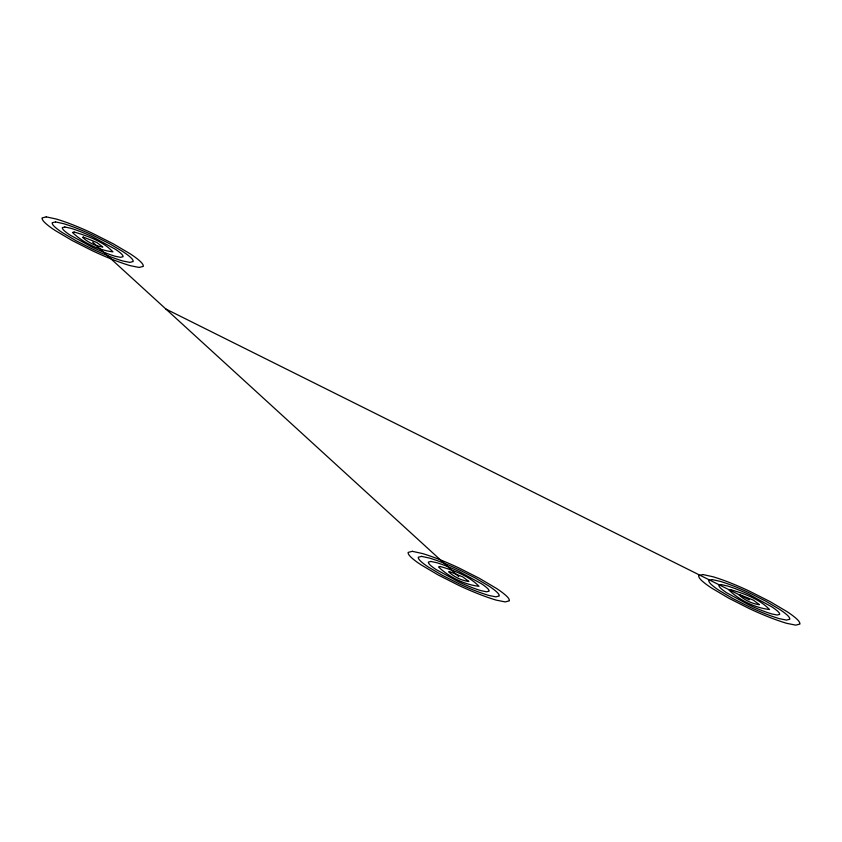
<?xml version="1.0" encoding="UTF-8"?>
<svg xmlns="http://www.w3.org/2000/svg" width="842" height="842" viewBox="0 0 842 842"><rect width="100%" height="100%" fill="white"/><g stroke="black" fill="none" stroke-linecap="round" stroke-linejoin="round"><path stroke-width="1.26" d="M165.906 309.046L749.306 599.841M92.694 242.159L458.743 576.623M46.268 216.868L42.1 217.931A45.678 8.946 21.3 0 0 45.342 223.109A71.538 14.019 21.3 0 0 55.193 230.498L72.149 240.517L92.473 250.8A71.538 14.019 21.3 0 0 110.997 258.883A48.499 9.504 21.3 0 0 130.047 265.63L139.119 267.451L143.287 266.377A45.678 8.946 21.3 0 0 140.056 261.199A71.538 14.019 21.3 0 0 130.194 253.821L113.238 243.801L92.915 233.508A71.538 14.019 21.3 0 0 74.391 225.435A45.678 8.946 21.3 0 0 56.456 219.078L46.268 216.868M55.551 221.92L52.215 222.772A36.543 7.157 21.3 0 0 54.804 226.919A57.235 11.22 21.3 0 0 62.697 232.824L76.254 240.844L92.525 249.074A57.235 11.22 21.3 0 0 107.334 255.536A38.806 7.599 21.3 0 0 122.574 260.936L129.836 262.388L133.173 261.536A36.543 7.157 21.3 0 0 130.584 257.389A57.235 11.22 21.3 0 0 122.7 251.484L109.134 243.475L92.873 235.234A57.235 11.22 21.3 0 0 78.053 228.782A36.543 7.157 21.3 0 0 63.708 223.698L55.551 221.92M64.834 226.982L62.34 227.624A27.407 5.368 21.3 0 0 64.276 230.729A42.921 8.409 21.3 0 0 70.191 235.16L92.567 247.348A42.921 8.409 21.3 0 0 103.682 252.19A29.102 5.705 21.3 0 0 115.101 256.242L120.553 257.336L123.048 256.694A27.407 5.368 21.3 0 0 121.111 253.579A42.921 8.409 21.3 0 0 115.196 249.158L92.831 236.97A42.921 8.409 21.3 0 0 81.716 232.118A27.407 5.368 21.3 0 0 70.949 228.308L64.834 226.982M74.128 232.034L72.454 232.466C82.905 242.57 98.546 250.211 112.933 251.842C102.966 241.38 87.873 235.992 74.128 232.034M83.411 237.097L82.579 237.307C87.8 242.37 95.62 246.18 102.819 247.001L96.809 242.485L83.411 237.097M412.317 551.321L408.149 552.394A45.678 8.946 21.3 0 0 411.391 557.572A71.538 14.019 21.3 0 0 421.242 564.95L438.198 574.97L458.522 585.264A71.538 14.019 21.3 0 0 477.046 593.336A48.499 9.504 21.3 0 0 496.096 600.093L505.179 601.914L509.336 600.841A45.678 8.946 21.3 0 0 506.105 595.662A71.538 14.019 21.3 0 0 496.243 588.284L479.287 578.265L458.964 567.971A71.538 14.019 21.3 0 0 440.44 559.898A45.678 8.946 21.3 0 0 422.505 553.541L412.317 551.321M421.6 556.383L418.274 557.236A36.543 7.157 21.3 0 0 420.863 561.382A57.235 11.22 21.3 0 0 428.746 567.287L442.313 575.307L458.574 583.538A57.235 11.22 21.3 0 0 473.383 590A38.806 7.599 21.3 0 0 488.623 595.399L495.885 596.852L499.222 595.999A36.543 7.157 21.3 0 0 496.633 591.852A57.235 11.22 21.3 0 0 488.749 585.948L475.183 577.928L458.922 569.697A57.235 11.22 21.3 0 0 444.102 563.235A36.543 7.157 21.3 0 0 429.757 558.151L421.6 556.383M430.883 561.446L428.389 562.088A27.407 5.368 21.3 0 0 430.325 565.192A42.921 8.409 21.3 0 0 436.24 569.624L458.616 581.811A42.921 8.409 21.3 0 0 469.731 586.653A29.102 5.705 21.3 0 0 481.15 590.705L486.602 591.789L489.097 591.158A27.407 5.368 21.3 0 0 487.16 588.042A42.921 8.409 21.3 0 0 481.245 583.611L458.879 571.434A42.921 8.409 21.3 0 0 447.765 566.582A27.407 5.368 21.3 0 0 436.998 562.772L430.883 561.446M440.177 566.498L438.503 566.929C448.954 577.033 464.595 584.674 478.982 586.306C469.015 575.844 453.922 570.455 440.177 566.498M449.46 571.56L448.628 571.771C453.849 576.823 461.669 580.643 468.868 581.464L462.858 576.949L449.46 571.56M702.881 574.549L698.713 575.623A45.678 8.946 21.3 0 0 701.944 580.801A71.538 14.019 21.3 0 0 711.806 588.179L728.762 598.199L749.085 608.492A71.538 14.019 21.3 0 0 767.609 616.565A48.499 9.504 21.3 0 0 786.649 623.312L795.732 625.132L799.9 624.069A45.678 8.946 21.3 0 0 796.658 618.891A71.538 14.019 21.3 0 0 786.807 611.502L769.851 601.483L749.527 591.2A71.538 14.019 21.3 0 0 731.003 583.117A45.678 8.946 21.3 0 0 713.069 576.77L702.881 574.549M712.164 579.612L708.827 580.464A36.543 7.157 21.3 0 0 711.416 584.611A57.235 11.22 21.3 0 0 719.3 590.516L732.866 598.525L749.127 606.766A57.235 11.22 21.3 0 0 763.947 613.218A38.806 7.599 21.3 0 0 779.187 618.617L786.449 620.08L789.785 619.228A36.543 7.157 21.3 0 0 787.196 615.081A57.235 11.22 21.3 0 0 779.303 609.176L765.746 601.156L749.475 592.926A57.235 11.22 21.3 0 0 734.666 586.464A36.543 7.157 21.3 0 0 720.31 581.38L712.164 579.612M721.447 584.664L718.952 585.306A27.407 5.368 21.3 0 0 720.889 588.421A42.921 8.409 21.3 0 0 726.804 592.842L749.169 605.03A42.921 8.409 21.3 0 0 760.284 609.882A29.102 5.705 21.3 0 0 771.714 613.923L777.166 615.018L779.66 614.376A27.407 5.368 21.3 0 0 777.724 611.271A42.921 8.409 21.3 0 0 771.809 606.84L749.433 594.652A42.921 8.409 21.3 0 0 738.318 589.81A27.407 5.368 21.3 0 0 727.562 586L721.447 584.664M730.73 589.726L729.067 590.158C739.518 600.262 755.158 607.903 769.546 609.534C759.568 599.072 744.486 593.684 730.73 589.726M740.023 594.789L739.181 594.999C744.412 600.051 752.232 603.872 759.421 604.693L753.411 600.167L740.023 594.789"/></g></svg>
